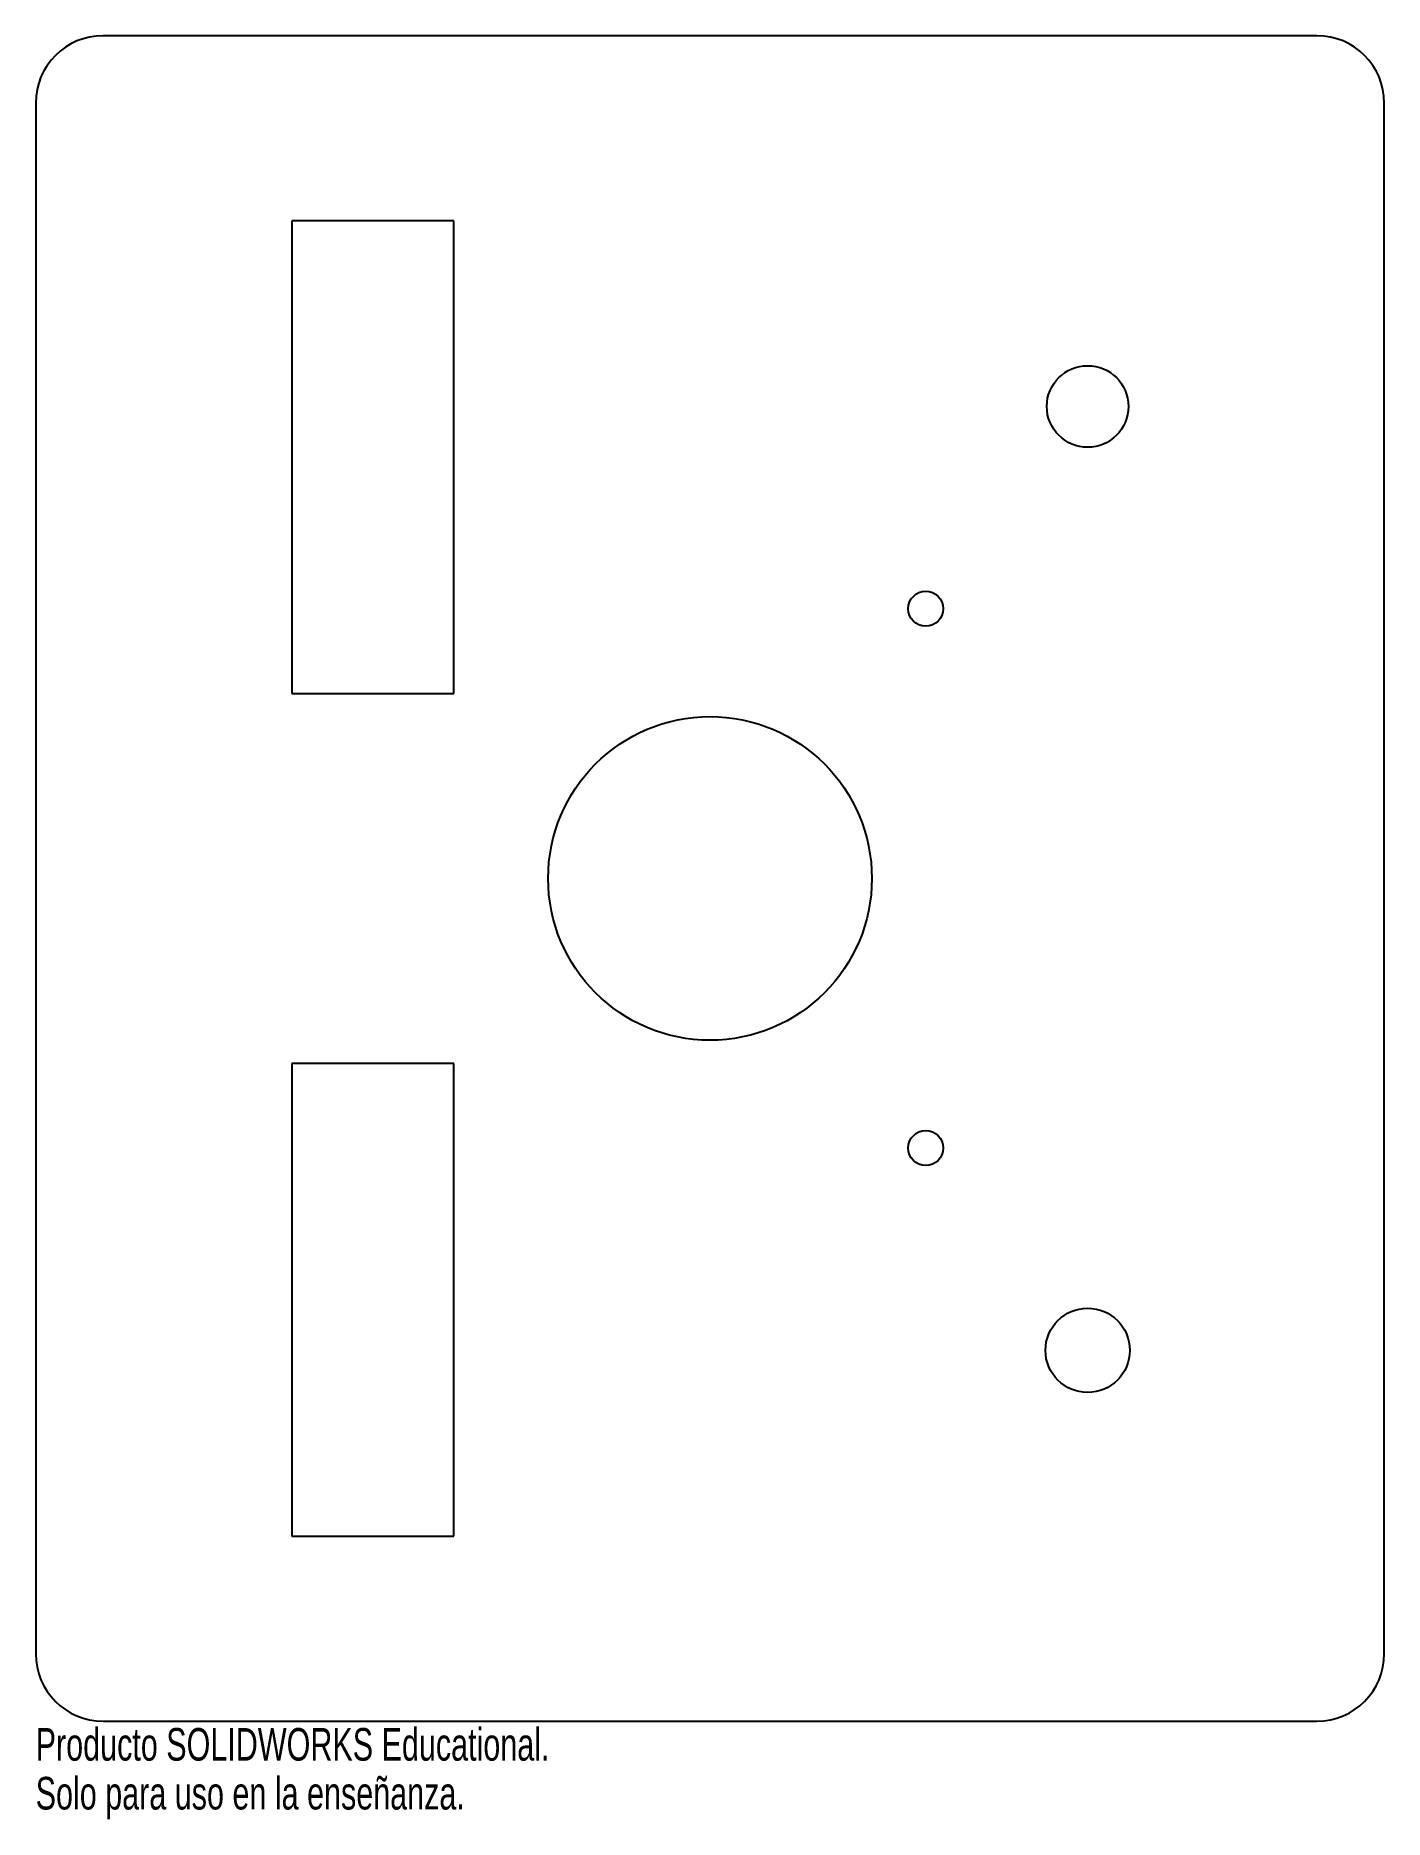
# Model space of a CAD drawing. Header units: millimetres. Extents: x -100 to 100, y -140 to 125.
import ezdxf

# ---------------------------------------------------------------- set-up
doc = ezdxf.new("R2010")
doc.units = ezdxf.units.MM
doc.styles.add('SLDTEXTSTYLE0', font='TXT', dxfattribs={"width": 0.7})

msp = doc.modelspace()

# ---------------------------------------------------------------- linework, layer by layer
at = {"color": 7, "linetype": 'Continuous', "lineweight": 25}
for p, q in [((90, 125), (-90, 125)), ((-100, 115), (-100, -115)), ((100, -115), (100, 115)), ((-62, 97.55), (-62, 27.45)), ((-38, 97.55), (-62, 97.55)), ((-38, 27.45), (-38, 97.55)), ((-62, 27.45), (-38, 27.45)), ((-62, -27.45), (-62, -97.55)), ((-38, -27.45), (-62, -27.45)), ((-38, -97.55), (-38, -27.45)), ((-62, -97.55), (-38, -97.55)), ((-90, -125), (90, -125))]:
    msp.add_line(p, q, dxfattribs=at)
for centre, radius in [((56, 70), 6.05), ((32, 40), 2.6), ((0, 0), 24), ((32, -40), 2.6), ((56, -70), 6.25)]:
    msp.add_circle(centre, radius, dxfattribs=at)
for centre, start, end in [((-90, 115), 90, 180), ((90, 115), 0, 90), ((-90, -115), 180, 270), ((90, -115), 270, 0)]:
    msp.add_arc(centre, 10, start, end, dxfattribs=at)

# ---------------------------------------------------------------- texts
at = {"color": 7, "linetype": 'Continuous', "char_height": 4.8336, "attachment_point": 1, "style": 'SLDTEXTSTYLE0'}
for s, insert in [('Producto SOLIDWORKS Educational.', (-100, -126.02)), ('Solo para uso en la enseñanza.', (-100, -133.27))]:
    msp.add_mtext(s, dxfattribs=dict(at, insert=insert))

doc.saveas('drawing.dxf')
